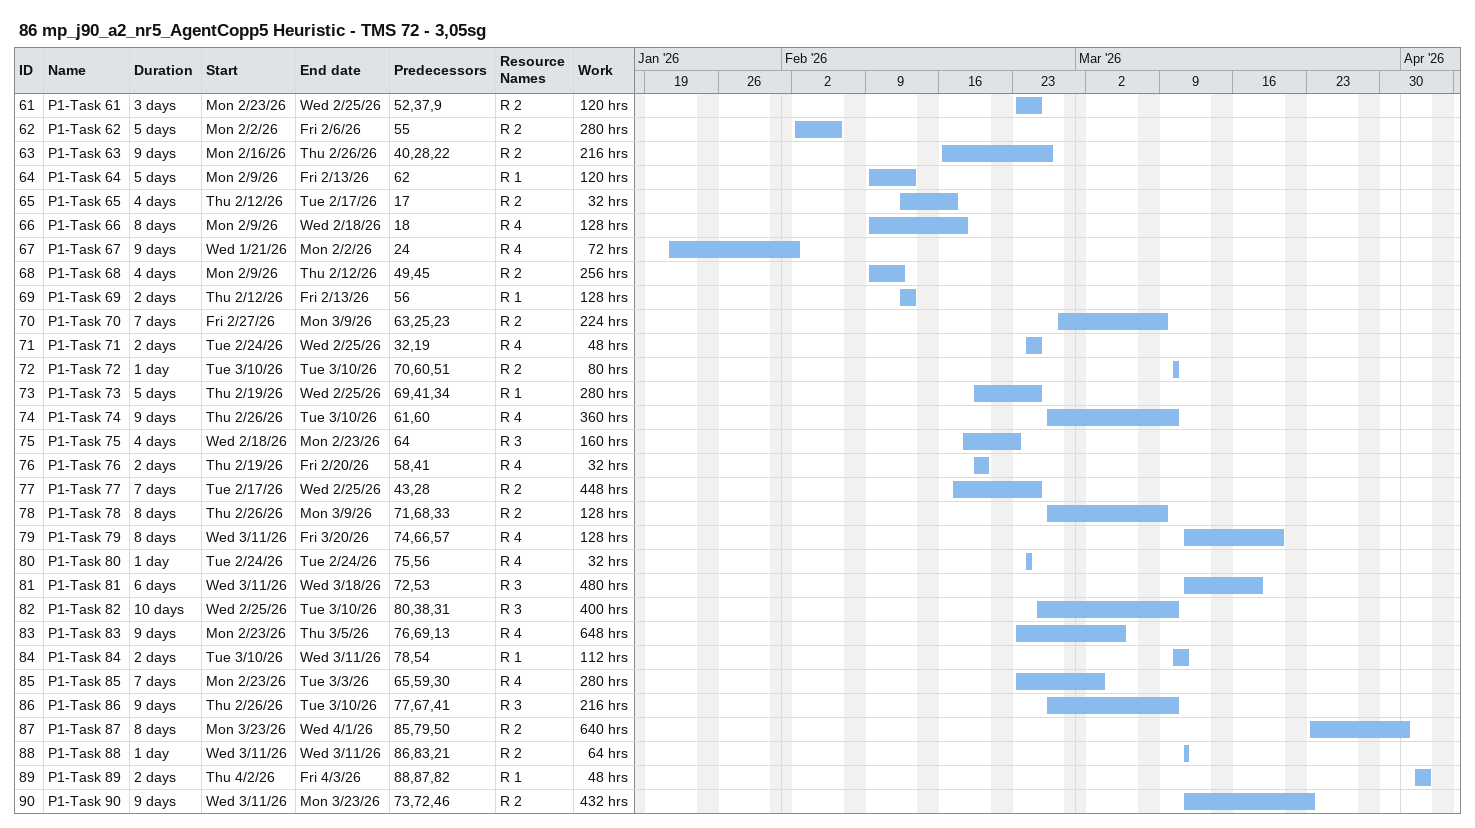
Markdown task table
86 mp_j90_a2_nr5_AgentCopp5 Heuristic - TMS 72 - 3,05sg

| ID | Task | Duration | Start | Finish | Predecessors | Resources | Work (h) |
|---|---|---|---|---|---|---|---|
| 61 | P1-Task 61 | 3d | 2026-02-23 | 2026-02-25 | 52, 37, 9 | R 2 | 120 |
| 62 | P1-Task 62 | 5d | 2026-02-02 | 2026-02-06 | 55 | R 2 | 280 |
| 63 | P1-Task 63 | 9d | 2026-02-16 | 2026-02-26 | 40, 28, 22 | R 2 | 216 |
| 64 | P1-Task 64 | 5d | 2026-02-09 | 2026-02-13 | 62 | R 1 | 120 |
| 65 | P1-Task 65 | 4d | 2026-02-12 | 2026-02-17 | 17 | R 2 | 32 |
| 66 | P1-Task 66 | 8d | 2026-02-09 | 2026-02-18 | 18 | R 4 | 128 |
| 67 | P1-Task 67 | 9d | 2026-01-21 | 2026-02-02 | 24 | R 4 | 72 |
| 68 | P1-Task 68 | 4d | 2026-02-09 | 2026-02-12 | 49, 45 | R 2 | 256 |
| 69 | P1-Task 69 | 2d | 2026-02-12 | 2026-02-13 | 56 | R 1 | 128 |
| 70 | P1-Task 70 | 7d | 2026-02-27 | 2026-03-09 | 63, 25, 23 | R 2 | 224 |
| 71 | P1-Task 71 | 2d | 2026-02-24 | 2026-02-25 | 32, 19 | R 4 | 48 |
| 72 | P1-Task 72 | 1d | 2026-03-10 | 2026-03-10 | 70, 60, 51 | R 2 | 80 |
| 73 | P1-Task 73 | 5d | 2026-02-19 | 2026-02-25 | 69, 41, 34 | R 1 | 280 |
| 74 | P1-Task 74 | 9d | 2026-02-26 | 2026-03-10 | 61, 60 | R 4 | 360 |
| 75 | P1-Task 75 | 4d | 2026-02-18 | 2026-02-23 | 64 | R 3 | 160 |
| 76 | P1-Task 76 | 2d | 2026-02-19 | 2026-02-20 | 58, 41 | R 4 | 32 |
| 77 | P1-Task 77 | 7d | 2026-02-17 | 2026-02-25 | 43, 28 | R 2 | 448 |
| 78 | P1-Task 78 | 8d | 2026-02-26 | 2026-03-09 | 71, 68, 33 | R 2 | 128 |
| 79 | P1-Task 79 | 8d | 2026-03-11 | 2026-03-20 | 74, 66, 57 | R 4 | 128 |
| 80 | P1-Task 80 | 1d | 2026-02-24 | 2026-02-24 | 75, 56 | R 4 | 32 |
| 81 | P1-Task 81 | 6d | 2026-03-11 | 2026-03-18 | 72, 53 | R 3 | 480 |
| 82 | P1-Task 82 | 10d | 2026-02-25 | 2026-03-10 | 80, 38, 31 | R 3 | 400 |
| 83 | P1-Task 83 | 9d | 2026-02-23 | 2026-03-05 | 76, 69, 13 | R 4 | 648 |
| 84 | P1-Task 84 | 2d | 2026-03-10 | 2026-03-11 | 78, 54 | R 1 | 112 |
| 85 | P1-Task 85 | 7d | 2026-02-23 | 2026-03-03 | 65, 59, 30 | R 4 | 280 |
| 86 | P1-Task 86 | 9d | 2026-02-26 | 2026-03-10 | 77, 67, 41 | R 3 | 216 |
| 87 | P1-Task 87 | 8d | 2026-03-23 | 2026-04-01 | 85, 79, 50 | R 2 | 640 |
| 88 | P1-Task 88 | 1d | 2026-03-11 | 2026-03-11 | 86, 83, 21 | R 2 | 64 |
| 89 | P1-Task 89 | 2d | 2026-04-02 | 2026-04-03 | 88, 87, 82 | R 1 | 48 |
| 90 | P1-Task 90 | 9d | 2026-03-11 | 2026-03-23 | 73, 72, 46 | R 2 | 432 |
